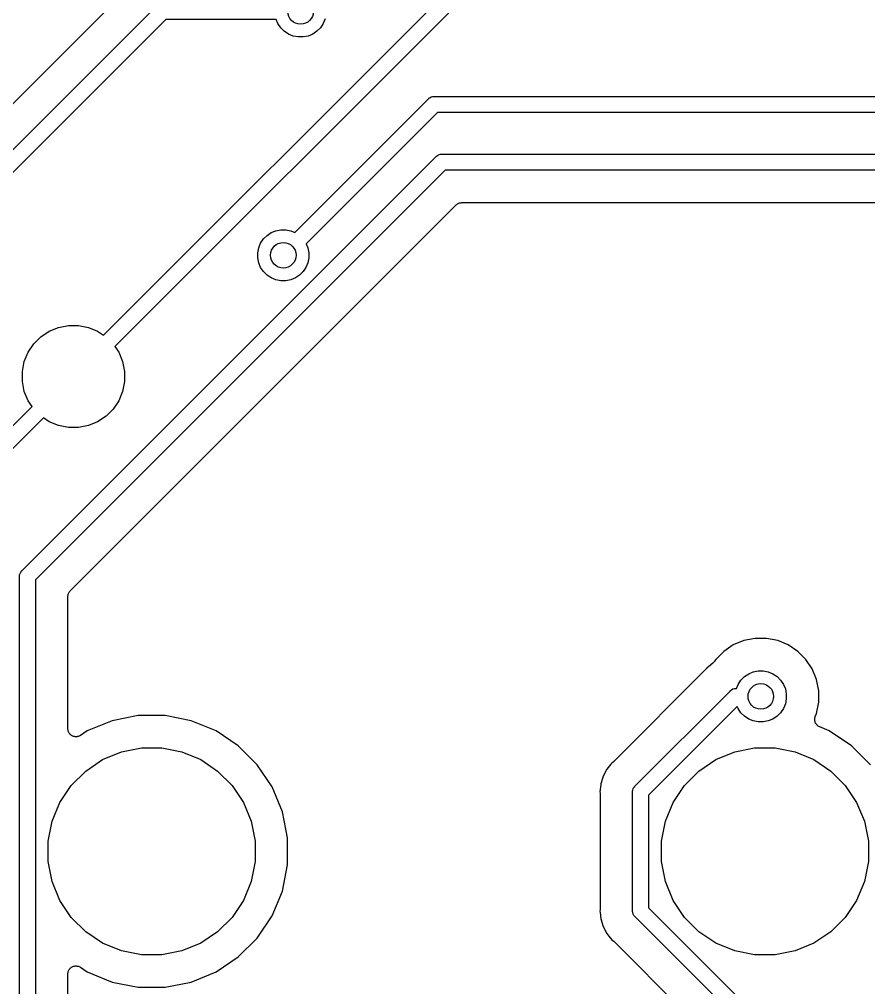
# Model space of a CAD drawing. Extents: x 19 to 115, y -142 to -17.
# Drawn here: x 48.05 to 61.34, y -111.8 to -96.64 of the extents above; entities that cross this region are included whole.
import ezdxf

# ---------------------------------------------------------------- set-up
doc = ezdxf.new("R2010")
doc.units = 0
doc.layers.add('BLACK', color=7, linetype='CONTINUOUS')

msp = doc.modelspace()

# ---------------------------------------------------------------- linework, layer by layer
at = {"layer": 'BLACK', "linetype": 'CONTINUOUS'}
for p, q in [((49.3658, -101.587), (55.5782, -95.375)), ((55.9318, -95.375), (49.5426, -101.764)), ((49.8129, -96.0998), (41.4888, -104.424)), ((41.8259, -104.805), (50.1952, -96.4359)), ((50.3397, -96.645), (42.035, -104.95)), ((52.0698, -96.645), (50.3397, -96.645)), ((52.0965, -96.7095), (52.0698, -96.645)), ((52.1403, -96.775), (52.0965, -96.7095)), ((52.8055, -96.7095), (52.7617, -96.775)), ((52.8356, -96.6367), (52.8055, -96.7095)), ((52.196, -96.8307), (52.1403, -96.775)), ((52.2615, -96.8745), (52.196, -96.8307)), ((52.706, -96.8307), (52.6405, -96.8745)), ((52.7617, -96.775), (52.706, -96.8307)), ((52.3343, -96.9046), (52.2615, -96.8745)), ((52.4116, -96.92), (52.3343, -96.9046)), ((52.4904, -96.92), (52.4116, -96.92)), ((52.5677, -96.9046), (52.4904, -96.92)), ((52.6405, -96.8745), (52.5677, -96.9046)), ((52.3616, -99.9793), (54.45, -97.8909)), ((54.45, -97.8909), (54.4539, -97.8862)), ((54.4539, -97.8862), (54.4614, -97.88)), ((54.4614, -97.88), (54.4729, -97.8706)), ((54.4729, -97.8706), (54.4946, -97.8589)), ((54.4946, -97.8589), (54.4947, -97.8589)), ((54.4947, -97.8589), (54.5182, -97.8518)), ((54.5182, -97.8518), (54.5366, -97.85)), ((54.5366, -97.85), (54.5427, -97.8494)), ((54.5366, -97.85), (54.5366, -97.85)), ((54.5427, -97.8494), (54.5488, -97.85)), ((54.5488, -97.85), (69.8532, -97.85)), ((54.5945, -98.1), (52.5384, -100.156)), ((69.8989, -98.1), (54.5945, -98.1)), ((48.091, -105.275), (54.5703, -98.7959)), ((54.5703, -98.7959), (54.5742, -98.7912)), ((54.5742, -98.7912), (54.581, -98.7856)), ((54.581, -98.7856), (54.5932, -98.7756)), ((54.5932, -98.7756), (54.6149, -98.7639)), ((54.6149, -98.7639), (54.622, -98.7618)), ((54.622, -98.7618), (54.6385, -98.7568)), ((54.6385, -98.7568), (54.6569, -98.755)), ((54.6569, -98.755), (54.663, -98.7544)), ((54.6569, -98.755), (54.6569, -98.755)), ((54.663, -98.7544), (54.6691, -98.755)), ((54.6691, -98.755), (78.4356, -98.755)), ((54.7148, -99.005), (48.3, -105.42)), ((78.39, -99.005), (54.7148, -99.005)), ((48.8452, -105.593), (54.888, -99.5502)), ((54.888, -99.5502), (54.8883, -99.5499)), ((54.8883, -99.5499), (54.8893, -99.5489)), ((54.8883, -99.5499), (54.8883, -99.5499)), ((54.8883, -99.5499), (54.8883, -99.5499)), ((54.8893, -99.5489), (54.8985, -99.5416)), ((54.8985, -99.5416), (54.9075, -99.5342)), ((54.9075, -99.5342), (54.9081, -99.5339)), ((54.9081, -99.5339), (54.9086, -99.5335)), ((54.9086, -99.5335), (54.9191, -99.5281)), ((54.9191, -99.5281), (54.9294, -99.5226)), ((54.9294, -99.5226), (54.9301, -99.5224)), ((54.9301, -99.5224), (54.9307, -99.5221)), ((54.9307, -99.5221), (54.9419, -99.5188)), ((54.9419, -99.5188), (54.9531, -99.5154)), ((54.9531, -99.5154), (54.9538, -99.5153)), ((54.9538, -99.5153), (54.9545, -99.5152)), ((54.9545, -99.5152), (54.9661, -99.5141)), ((54.9661, -99.5141), (54.9778, -99.513)), ((54.9778, -99.513), (68.6421, -99.513)), ((51.8698, -100.082), (51.9255, -100.027)), ((51.9255, -100.027), (51.991, -99.9827)), ((51.991, -99.9827), (52.0638, -99.9526)), ((52.0638, -99.9526), (52.1411, -99.9372)), ((52.1411, -99.9372), (52.2199, -99.9372)), ((52.2199, -99.9372), (52.2971, -99.9526)), ((52.2971, -99.9526), (52.3616, -99.9793)), ((51.7958, -100.221), (51.826, -100.148)), ((51.826, -100.148), (51.8698, -100.082)), ((52.5384, -100.156), (52.5651, -100.221)), ((51.7805, -100.298), (51.7958, -100.221)), ((51.7805, -100.377), (51.7805, -100.298)), ((52.5651, -100.221), (52.5805, -100.298)), ((52.5805, -100.298), (52.5805, -100.377)), ((51.7958, -100.454), (51.7805, -100.377)), ((51.826, -100.527), (51.7958, -100.454)), ((52.5651, -100.454), (52.5349, -100.527)), ((52.5805, -100.377), (52.5651, -100.454)), ((51.8698, -100.592), (51.826, -100.527)), ((51.9255, -100.648), (51.8698, -100.592)), ((51.991, -100.692), (51.9255, -100.648)), ((52.4355, -100.648), (52.3699, -100.692)), ((52.4912, -100.592), (52.4355, -100.648)), ((52.5349, -100.527), (52.4912, -100.592)), ((52.0638, -100.722), (51.991, -100.692)), ((52.1411, -100.737), (52.0638, -100.722)), ((52.2199, -100.737), (52.1411, -100.737)), ((52.2971, -100.722), (52.2199, -100.737)), ((52.3699, -100.692), (52.2971, -100.722)), ((48.385, -101.614), (48.5161, -101.526)), ((48.5161, -101.526), (48.6616, -101.466)), ((48.6616, -101.466), (48.8162, -101.435)), ((48.8162, -101.435), (48.9738, -101.435)), ((48.9738, -101.435), (49.1284, -101.466)), ((49.1284, -101.466), (49.2739, -101.526)), ((49.2739, -101.526), (49.3658, -101.587)), ((48.2736, -101.725), (48.385, -101.614)), ((48.1257, -102.002), (48.186, -101.856)), ((48.186, -101.856), (48.2736, -101.725)), ((49.5426, -101.764), (49.604, -101.856)), ((49.604, -101.856), (49.6643, -102.002)), ((48.095, -102.156), (48.1257, -102.002)), ((49.6643, -102.002), (49.695, -102.156)), ((48.095, -102.314), (48.095, -102.156)), ((49.695, -102.156), (49.695, -102.314)), ((48.1257, -102.468), (48.095, -102.314)), ((49.695, -102.314), (49.6643, -102.468)), ((48.186, -102.614), (48.1257, -102.468)), ((49.6643, -102.468), (49.604, -102.614)), ((48.2474, -102.706), (48.186, -102.614)), ((49.604, -102.614), (49.5164, -102.745)), ((47.6409, -103.312), (48.2474, -102.706)), ((49.5164, -102.745), (49.405, -102.856)), ((48.4242, -102.883), (47.85, -103.457)), ((48.5161, -102.944), (48.4242, -102.883)), ((49.405, -102.856), (49.2739, -102.944)), ((48.6616, -103.004), (48.5161, -102.944)), ((48.8162, -103.035), (48.6616, -103.004)), ((48.9738, -103.035), (48.8162, -103.035)), ((49.1284, -103.004), (48.9738, -103.035)), ((49.2739, -102.944), (49.1284, -103.004)), ((48.05, -105.362), (48.0518, -105.343)), ((48.0518, -105.343), (48.059, -105.32)), ((48.059, -105.32), (48.0706, -105.298)), ((48.0706, -105.298), (48.0862, -105.279)), ((48.0862, -105.279), (48.091, -105.275)), ((48.0494, -105.368), (48.05, -105.362)), ((48.05, -105.374), (48.0494, -105.368)), ((48.05, -105.362), (48.05, -105.362)), ((48.05, -119.289), (48.05, -105.374)), ((48.3, -105.42), (48.3, -119.243)), ((48.8093, -105.669), (48.8105, -105.658)), ((48.8105, -105.658), (48.8107, -105.657)), ((48.8107, -105.657), (48.8108, -105.656)), ((48.8108, -105.656), (48.8143, -105.645)), ((48.8143, -105.645), (48.8178, -105.634)), ((48.8178, -105.634), (48.8181, -105.633)), ((48.8181, -105.633), (48.8183, -105.633)), ((48.8183, -105.633), (48.8239, -105.622)), ((48.8239, -105.622), (48.8295, -105.612)), ((48.8295, -105.612), (48.8299, -105.612)), ((48.8299, -105.612), (48.8302, -105.611)), ((48.8302, -105.611), (48.8377, -105.602)), ((48.8377, -105.602), (48.8452, -105.593)), ((48.808, -105.681), (48.8093, -105.669)), ((48.808, -105.682), (48.808, -105.681)), ((48.808, -105.683), (48.808, -105.682)), ((48.808, -105.682), (48.808, -105.682)), ((48.808, -105.682), (48.808, -105.682)), ((48.808, -107.75), (48.808, -105.683)), ((59.3913, -106.371), (59.226, -106.439)), ((59.5667, -106.336), (59.3913, -106.371)), ((59.7456, -106.336), (59.5667, -106.336)), ((59.921, -106.371), (59.7456, -106.336)), ((60.0862, -106.439), (59.921, -106.371)), ((59.0773, -106.539), (58.9509, -106.665)), ((59.226, -106.439), (59.0773, -106.539)), ((60.235, -106.539), (60.0862, -106.439)), ((60.3614, -106.665), (60.235, -106.539)), ((58.9073, -106.721), (58.8368, -106.779)), ((58.9111, -106.717), (58.9073, -106.721)), ((58.9154, -106.713), (58.9111, -106.717)), ((58.9199, -106.708), (58.9154, -106.713)), ((58.9248, -106.703), (58.9199, -106.708)), ((58.9279, -106.699), (58.9248, -106.703)), ((58.9313, -106.695), (58.9279, -106.699)), ((58.9323, -106.693), (58.9313, -106.695)), ((58.9509, -106.665), (58.9323, -106.693)), ((60.4608, -106.814), (60.3614, -106.665)), ((58.7932, -106.823), (57.3538, -108.262)), ((58.7966, -106.819), (58.7932, -106.823)), ((58.8005, -106.815), (58.7966, -106.819)), ((58.8016, -106.814), (58.8005, -106.815)), ((58.8175, -106.794), (58.8016, -106.814)), ((58.8368, -106.779), (58.8175, -106.794)), ((58.8368, -106.779), (58.8368, -106.779)), ((59.4667, -106.89), (59.5395, -106.86)), ((59.5395, -106.86), (59.6168, -106.844)), ((59.6168, -106.844), (59.6955, -106.844)), ((59.6955, -106.844), (59.7728, -106.86)), ((59.7728, -106.86), (59.8456, -106.89)), ((60.5293, -106.979), (60.4608, -106.814)), ((59.3017, -107.055), (59.3454, -106.989)), ((59.3454, -106.989), (59.4012, -106.933)), ((59.4012, -106.933), (59.4667, -106.89)), ((59.8456, -106.89), (59.9111, -106.933)), ((59.9111, -106.933), (59.9668, -106.989)), ((59.9668, -106.989), (60.0106, -107.055)), ((60.5641, -107.155), (60.5293, -106.979)), ((57.6909, -108.644), (59.1745, -107.16)), ((59.1745, -107.16), (59.1784, -107.155)), ((59.1784, -107.155), (59.1832, -107.151)), ((59.1832, -107.151), (59.1975, -107.14)), ((59.1832, -107.151), (59.1832, -107.151)), ((59.1975, -107.14), (59.2192, -107.128)), ((59.1975, -107.14), (59.1975, -107.14)), ((59.1975, -107.14), (59.1975, -107.14)), ((59.2192, -107.128), (59.2427, -107.121)), ((59.2427, -107.121), (59.2611, -107.119)), ((59.2611, -107.119), (59.2611, -107.119)), ((59.2611, -107.119), (59.2672, -107.119)), ((59.2672, -107.119), (59.2734, -107.119)), ((59.2734, -107.119), (59.275, -107.119)), ((59.275, -107.119), (59.3017, -107.055)), ((60.0106, -107.055), (60.0408, -107.127)), ((60.0408, -107.127), (60.0561, -107.205)), ((60.5641, -107.334), (60.5641, -107.155)), ((60.0561, -107.284), (60.0408, -107.361)), ((60.0561, -107.205), (60.0561, -107.284)), ((59.2879, -107.4), (57.9, -108.788)), ((59.3017, -107.434), (59.2879, -107.4)), ((59.3454, -107.499), (59.3017, -107.434)), ((60.0106, -107.434), (59.9668, -107.499)), ((60.0408, -107.361), (60.0106, -107.434)), ((60.5293, -107.509), (60.5641, -107.334)), ((49.4993, -107.624), (49.112, -107.784)), ((49.9104, -107.542), (49.4993, -107.624)), ((50.3296, -107.542), (49.9104, -107.542)), ((50.7407, -107.624), (50.3296, -107.542)), ((51.128, -107.784), (50.7407, -107.624)), ((59.4012, -107.555), (59.3454, -107.499)), ((59.4667, -107.599), (59.4012, -107.555)), ((59.5395, -107.629), (59.4667, -107.599)), ((59.6168, -107.644), (59.5395, -107.629)), ((59.7728, -107.629), (59.6955, -107.644)), ((59.8456, -107.599), (59.7728, -107.629)), ((59.9111, -107.555), (59.8456, -107.599)), ((59.9668, -107.499), (59.9111, -107.555)), ((60.5, -107.604), (60.5013, -107.592)), ((60.5, -107.605), (60.5, -107.604)), ((60.5, -107.604), (60.5, -107.604)), ((60.5011, -107.617), (60.5, -107.605)), ((60.5022, -107.628), (60.5011, -107.617)), ((60.5013, -107.592), (60.5025, -107.58)), ((60.5023, -107.629), (60.5022, -107.628)), ((60.5024, -107.629), (60.5023, -107.629)), ((60.5058, -107.641), (60.5024, -107.629)), ((60.5025, -107.58), (60.5026, -107.58)), ((60.5026, -107.579), (60.5062, -107.568)), ((60.5026, -107.58), (60.5026, -107.579)), ((60.5062, -107.568), (60.5097, -107.556)), ((60.5097, -107.556), (60.5293, -107.509)), ((48.8092, -107.762), (48.808, -107.75)), ((48.8103, -107.774), (48.8092, -107.762)), ((48.8104, -107.774), (48.8103, -107.774)), ((48.8139, -107.786), (48.8104, -107.774)), ((48.8104, -107.774), (48.8104, -107.774)), ((59.6955, -107.644), (59.6168, -107.644)), ((60.5092, -107.652), (60.5058, -107.641)), ((60.5094, -107.653), (60.5092, -107.652)), ((60.5095, -107.653), (60.5094, -107.653)), ((60.5151, -107.664), (60.5095, -107.653)), ((60.5206, -107.674), (60.5151, -107.664)), ((60.5209, -107.675), (60.5206, -107.674)), ((60.5211, -107.675), (60.5209, -107.675)), ((60.5287, -107.684), (60.5211, -107.675)), ((60.5361, -107.694), (60.5287, -107.684)), ((60.5364, -107.694), (60.5361, -107.694)), ((60.5367, -107.694), (60.5364, -107.694)), ((60.5459, -107.702), (60.5367, -107.694)), ((60.5551, -107.71), (60.5459, -107.702)), ((60.5555, -107.71), (60.5551, -107.71)), ((60.5558, -107.71), (60.5555, -107.71)), ((60.5663, -107.716), (60.5558, -107.71)), ((60.5768, -107.722), (60.5663, -107.716)), ((60.5776, -107.722), (60.5768, -107.722)), ((60.5784, -107.722), (60.5776, -107.722)), ((60.5776, -107.722), (60.5776, -107.722)), ((60.5776, -107.722), (60.5776, -107.722)), ((60.728, -107.784), (60.5784, -107.722)), ((48.8174, -107.798), (48.8139, -107.786)), ((48.8175, -107.798), (48.8174, -107.798)), ((48.8176, -107.798), (48.8175, -107.798)), ((48.8233, -107.809), (48.8176, -107.798)), ((48.8289, -107.82), (48.8233, -107.809)), ((48.8291, -107.82), (48.8289, -107.82)), ((48.8292, -107.82), (48.8291, -107.82)), ((48.8369, -107.829), (48.8292, -107.82)), ((48.8445, -107.839), (48.8369, -107.829)), ((48.8447, -107.839), (48.8445, -107.839)), ((48.8449, -107.839), (48.8447, -107.839)), ((48.8543, -107.847), (48.8449, -107.839)), ((48.8635, -107.855), (48.8543, -107.847)), ((48.8638, -107.855), (48.8635, -107.855)), ((48.864, -107.855), (48.8638, -107.855)), ((48.8746, -107.861), (48.864, -107.855)), ((48.8853, -107.867), (48.8746, -107.861)), ((48.8855, -107.867), (48.8853, -107.867)), ((48.8858, -107.867), (48.8855, -107.867)), ((48.8974, -107.87), (48.8858, -107.867)), ((48.9089, -107.874), (48.8974, -107.87)), ((48.9092, -107.874), (48.9089, -107.874)), ((48.9095, -107.874), (48.9092, -107.874)), ((48.9215, -107.875), (48.9095, -107.874)), ((48.9336, -107.877), (48.9215, -107.875)), ((48.9338, -107.877), (48.9336, -107.877)), ((48.9341, -107.877), (48.9338, -107.877)), ((48.9461, -107.876), (48.9341, -107.877)), ((48.9583, -107.875), (48.9461, -107.876)), ((48.9585, -107.875), (48.9583, -107.875)), ((48.9588, -107.874), (48.9585, -107.875)), ((48.9703, -107.871), (48.9588, -107.874)), ((48.9821, -107.868), (48.9703, -107.871)), ((48.9823, -107.868), (48.9821, -107.868)), ((48.9826, -107.867), (48.9823, -107.868)), ((48.9932, -107.862), (48.9826, -107.867)), ((49.0041, -107.856), (48.9932, -107.862)), ((49.0045, -107.856), (49.0041, -107.856)), ((49.0046, -107.856), (49.0045, -107.856)), ((49.0045, -107.856), (49.0045, -107.856)), ((49.0056, -107.855), (49.0046, -107.856)), ((49.112, -107.784), (49.0056, -107.855)), ((51.4765, -108.017), (51.128, -107.784)), ((61.0765, -108.017), (60.728, -107.784)), ((49.6475, -108.112), (49.9604, -108.05)), ((49.9604, -108.05), (50.2796, -108.05)), ((50.2796, -108.05), (50.5925, -108.112)), ((51.7729, -108.313), (51.4765, -108.017)), ((59.2475, -108.112), (59.5604, -108.05)), ((59.5604, -108.05), (59.8796, -108.05)), ((59.8796, -108.05), (60.1925, -108.112)), ((61.3729, -108.313), (61.0765, -108.017)), ((49.0873, -108.412), (49.3526, -108.234)), ((49.3526, -108.234), (49.6475, -108.112)), ((50.5925, -108.112), (50.8874, -108.234)), ((50.8874, -108.234), (51.1527, -108.412)), ((58.6873, -108.412), (58.9526, -108.234)), ((58.9526, -108.234), (59.2475, -108.112)), ((60.1925, -108.112), (60.4874, -108.234)), ((60.4874, -108.234), (60.7527, -108.412)), ((52.0058, -108.662), (51.7729, -108.313)), ((57.2461, -108.383), (57.1874, -108.493)), ((57.3094, -108.306), (57.2461, -108.383)), ((57.3252, -108.287), (57.3094, -108.306)), ((57.3094, -108.306), (57.3094, -108.306)), ((57.3446, -108.271), (57.3252, -108.287)), ((57.3483, -108.267), (57.3446, -108.271)), ((57.3525, -108.264), (57.3483, -108.267)), ((57.3538, -108.262), (57.3525, -108.264)), ((48.8617, -108.637), (49.0873, -108.412)), ((51.1527, -108.412), (51.3783, -108.637)), ((57.1874, -108.493), (57.1607, -108.581)), ((58.4617, -108.637), (58.6873, -108.412)), ((60.7527, -108.412), (60.9783, -108.637)), ((48.6844, -108.903), (48.8617, -108.637)), ((51.3783, -108.637), (51.5556, -108.903)), ((52.1662, -109.049), (52.0058, -108.662)), ((57.1494, -108.63), (57.1389, -108.736)), ((57.1512, -108.612), (57.1494, -108.63)), ((57.1607, -108.581), (57.1512, -108.612)), ((57.1607, -108.581), (57.1607, -108.581)), ((57.6529, -108.708), (57.659, -108.688)), ((57.659, -108.688), (57.6706, -108.667)), ((57.6706, -108.667), (57.6823, -108.652)), ((57.6823, -108.652), (57.6862, -108.648)), ((57.6823, -108.652), (57.6823, -108.652)), ((57.6862, -108.648), (57.6909, -108.644)), ((58.2844, -108.903), (58.4617, -108.637)), ((60.9783, -108.637), (61.1556, -108.903)), ((57.1389, -108.736), (57.1414, -108.761)), ((57.1414, -108.761), (57.1415, -108.763)), ((57.1415, -108.763), (57.1415, -108.768)), ((57.1415, -108.768), (57.142, -108.774)), ((57.142, -108.774), (57.142, -110.566)), ((57.6494, -108.736), (57.6501, -108.729)), ((57.65, -108.743), (57.6494, -108.736)), ((57.65, -110.597), (57.65, -108.743)), ((57.6501, -108.729), (57.6518, -108.712)), ((57.6518, -108.712), (57.6529, -108.708)), ((57.9, -108.788), (57.9, -110.552)), ((48.5623, -109.197), (48.6844, -108.903)), ((51.5556, -108.903), (51.6777, -109.197)), ((58.1623, -109.197), (58.2844, -108.903)), ((61.1556, -108.903), (61.2777, -109.197)), ((52.248, -109.46), (52.1662, -109.049)), ((48.5, -109.51), (48.5623, -109.197)), ((51.6777, -109.197), (51.74, -109.51)), ((58.1, -109.51), (58.1623, -109.197)), ((61.2777, -109.197), (61.34, -109.51)), ((48.5, -109.83), (48.5, -109.51)), ((51.74, -109.51), (51.74, -109.83)), ((52.248, -109.88), (52.248, -109.46)), ((58.1, -109.83), (58.1, -109.51)), ((61.34, -109.51), (61.34, -109.83)), ((48.5623, -110.143), (48.5, -109.83)), ((51.74, -109.83), (51.6777, -110.143)), ((52.1662, -110.291), (52.248, -109.88)), ((58.1623, -110.143), (58.1, -109.83)), ((61.34, -109.83), (61.2777, -110.143)), ((48.6844, -110.437), (48.5623, -110.143)), ((51.6777, -110.143), (51.5556, -110.437)), ((58.2844, -110.437), (58.1623, -110.143)), ((61.2777, -110.143), (61.1556, -110.437)), ((52.0058, -110.678), (52.1662, -110.291)), ((48.8617, -110.703), (48.6844, -110.437)), ((51.5556, -110.437), (51.3783, -110.703)), ((58.4617, -110.703), (58.2844, -110.437)), ((61.1556, -110.437), (60.9783, -110.703)), ((57.1414, -110.579), (57.1389, -110.604)), ((57.1389, -110.604), (57.1414, -110.628)), ((57.142, -110.568), (57.1414, -110.573)), ((57.1414, -110.573), (57.1414, -110.579)), ((57.1414, -110.628), (57.1414, -110.629)), ((57.1414, -110.629), (57.1512, -110.728)), ((57.142, -110.566), (57.142, -110.568)), ((57.6494, -110.604), (57.65, -110.597)), ((57.65, -110.61), (57.6494, -110.604)), ((57.6518, -110.628), (57.65, -110.61)), ((57.65, -110.61), (57.65, -110.61)), ((57.659, -110.652), (57.6518, -110.628)), ((57.6706, -110.673), (57.659, -110.652)), ((57.9, -110.552), (60.8991, -113.551)), ((49.0873, -110.928), (48.8617, -110.703)), ((51.3783, -110.703), (51.1527, -110.928)), ((51.7729, -111.027), (52.0058, -110.678)), ((57.1512, -110.728), (57.1874, -110.847)), ((57.6862, -110.692), (57.6706, -110.673)), ((57.691, -110.696), (57.6862, -110.692)), ((60.69, -113.695), (57.691, -110.696)), ((58.6873, -110.928), (58.4617, -110.703)), ((60.9783, -110.703), (60.7527, -110.928)), ((49.3526, -111.106), (49.0873, -110.928)), ((51.1527, -110.928), (50.8874, -111.106)), ((57.1874, -110.847), (57.2461, -110.957)), ((57.2461, -110.957), (57.278, -110.996)), ((58.9526, -111.106), (58.6873, -110.928)), ((60.7527, -110.928), (60.4874, -111.106)), ((49.6475, -111.228), (49.3526, -111.106)), ((50.8874, -111.106), (50.5925, -111.228)), ((51.4765, -111.323), (51.7729, -111.027)), ((57.278, -110.996), (57.278, -110.996)), ((57.278, -110.996), (57.3252, -111.053)), ((57.3252, -111.053), (57.3446, -111.069)), ((57.3446, -111.069), (57.3459, -111.07)), ((57.3459, -111.07), (57.3497, -111.074)), ((57.3497, -111.074), (57.3538, -111.078)), ((57.3538, -111.078), (60.1448, -113.869)), ((59.2475, -111.228), (58.9526, -111.106)), ((60.4874, -111.106), (60.1925, -111.228)), ((49.9604, -111.29), (49.6475, -111.228)), ((50.5925, -111.228), (50.2796, -111.29)), ((59.5604, -111.29), (59.2475, -111.228)), ((60.1925, -111.228), (59.8796, -111.29)), ((50.2796, -111.29), (49.9604, -111.29)), ((51.128, -111.556), (51.4765, -111.323)), ((59.8796, -111.29), (59.5604, -111.29)), ((48.8094, -111.576), (48.8107, -111.564)), ((48.8107, -111.564), (48.8107, -111.564)), ((48.8107, -111.564), (48.8108, -111.564)), ((48.8108, -111.564), (48.8145, -111.552)), ((48.8145, -111.552), (48.8181, -111.541)), ((48.8181, -111.541), (48.8182, -111.541)), ((48.8182, -111.541), (48.8183, -111.54)), ((48.8183, -111.54), (48.8241, -111.53)), ((48.8241, -111.53), (48.8299, -111.519)), ((48.8299, -111.519), (48.8301, -111.519)), ((48.8301, -111.519), (48.8302, -111.519)), ((48.8302, -111.519), (48.838, -111.509)), ((48.838, -111.509), (48.8457, -111.5)), ((48.8457, -111.5), (48.846, -111.5)), ((48.846, -111.5), (48.8461, -111.5)), ((48.8461, -111.5), (48.8557, -111.492)), ((48.8557, -111.492), (48.865, -111.484)), ((48.865, -111.484), (48.8652, -111.484)), ((48.8652, -111.484), (48.8655, -111.484)), ((48.8655, -111.484), (48.8762, -111.478)), ((48.8762, -111.478), (48.8869, -111.473)), ((48.8869, -111.473), (48.8872, -111.473)), ((48.8872, -111.473), (48.8874, -111.473)), ((48.8874, -111.473), (48.899, -111.469)), ((48.899, -111.469), (48.9107, -111.466)), ((48.9107, -111.466), (48.9109, -111.466)), ((48.9109, -111.466), (48.9112, -111.466)), ((48.9112, -111.466), (48.9232, -111.464)), ((48.9232, -111.464), (48.9353, -111.463)), ((48.9353, -111.463), (48.9356, -111.463)), ((48.9356, -111.463), (48.9359, -111.463)), ((48.9359, -111.463), (48.9479, -111.465)), ((48.9479, -111.465), (48.96, -111.466)), ((48.96, -111.466), (48.9603, -111.466)), ((48.9603, -111.466), (48.9605, -111.466)), ((48.9605, -111.466), (48.9722, -111.469)), ((48.9722, -111.469), (48.9837, -111.473)), ((48.9837, -111.473), (48.9839, -111.473)), ((48.9839, -111.473), (48.9842, -111.473)), ((48.9842, -111.473), (48.9949, -111.479)), ((48.9949, -111.479), (49.0056, -111.485)), ((49.0056, -111.485), (49.112, -111.556)), ((49.112, -111.556), (49.4993, -111.716)), ((50.7407, -111.716), (51.128, -111.556)), ((48.808, -111.588), (48.8094, -111.576)), ((48.808, -111.589), (48.808, -111.588)), ((48.808, -111.589), (48.808, -111.589)), ((48.808, -111.589), (48.808, -111.589)), ((48.808, -111.59), (48.808, -111.589)), ((48.808, -118.98), (48.808, -111.59)), ((49.4993, -111.716), (49.9104, -111.798)), ((50.3296, -111.798), (50.7407, -111.716)), ((49.9104, -111.798), (50.3296, -111.798))]:
    msp.add_line(p, q, dxfattribs=at)
at = {"layer": 'BLACK'}
for centre in [(52.451, -96.52), (52.1805, -100.337), (59.6561, -107.244)]:
    msp.add_circle(centre, 0.2, dxfattribs=at)

doc.saveas('drawing.dxf')
